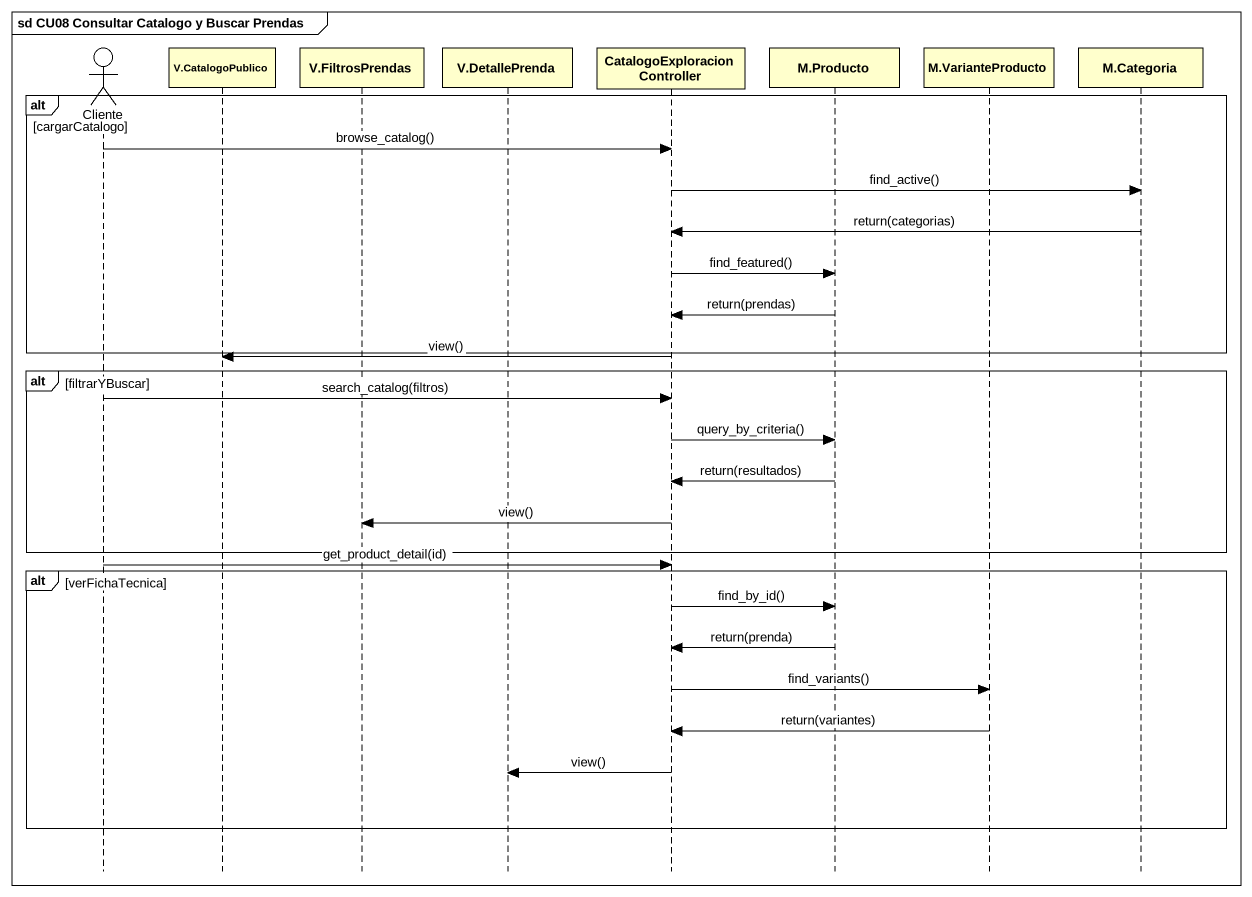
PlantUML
@startuml
mainframe sd CU08 Consultar Catalogo y Buscar Prendas
hide footbox
actor Cliente
participant "V.CatalogoPublico" as V_CatalogoPublico
participant "V.FiltrosPrendas" as V_FiltrosPrendas
participant "V.DetallePrenda" as V_DetallePrenda
participant "CatalogoExploracionController" as CatalogoExploracionControlle
participant "M.Producto" as M_Producto
participant "M.VarianteProducto" as M_VarianteProducto
participant "M.Categoria" as M_Categoria

alt cargarCatalogo
  Cliente -> CatalogoExploracionControlle : browse_catalog()
  CatalogoExploracionControlle -> M_Categoria : find_active()
  M_Categoria -> CatalogoExploracionControlle : return(categorias)
  CatalogoExploracionControlle -> M_Producto : find_featured()
  M_Producto -> CatalogoExploracionControlle : return(prendas)
end
CatalogoExploracionControlle -> V_CatalogoPublico : view()
alt filtrarYBuscar
  Cliente -> CatalogoExploracionControlle : search_catalog(filtros)
  CatalogoExploracionControlle -> M_Producto : query_by_criteria()
  M_Producto -> CatalogoExploracionControlle : return(resultados)
  CatalogoExploracionControlle -> V_FiltrosPrendas : view()
end
Cliente -> CatalogoExploracionControlle : get_product_detail(id)
alt verFichaTecnica
  CatalogoExploracionControlle -> M_Producto : find_by_id()
  M_Producto -> CatalogoExploracionControlle : return(prenda)
  CatalogoExploracionControlle -> M_VarianteProducto : find_variants()
  M_VarianteProducto -> CatalogoExploracionControlle : return(variantes)
  CatalogoExploracionControlle -> V_DetallePrenda : view()
end
@enduml
